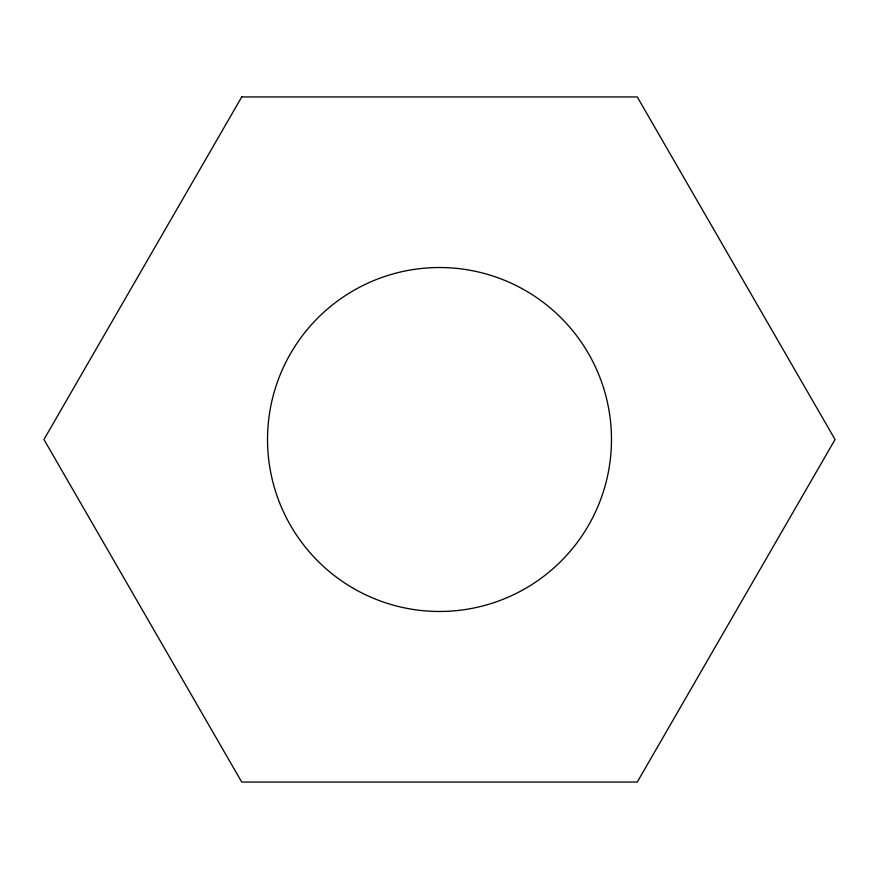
<?xml version="1.0" encoding="UTF-8"?>
<svg xmlns="http://www.w3.org/2000/svg" width="879" height="879" viewBox="0 0 879 879"><rect width="100%" height="100%" fill="white"/><g stroke="black" fill="none" stroke-linecap="round" stroke-linejoin="round"><path stroke-width="1.32" d="M241.725 96.943L43.95 439.5L241.725 782.057L637.275 782.057L835.05 439.5L637.275 96.943L241.725 96.943M353.512 588.436A171.976 171.976 0 0 0 611.476 439.5A171.976 171.976 0 0 0 353.512 290.564A171.976 171.976 0 0 0 353.512 588.436"/></g></svg>
